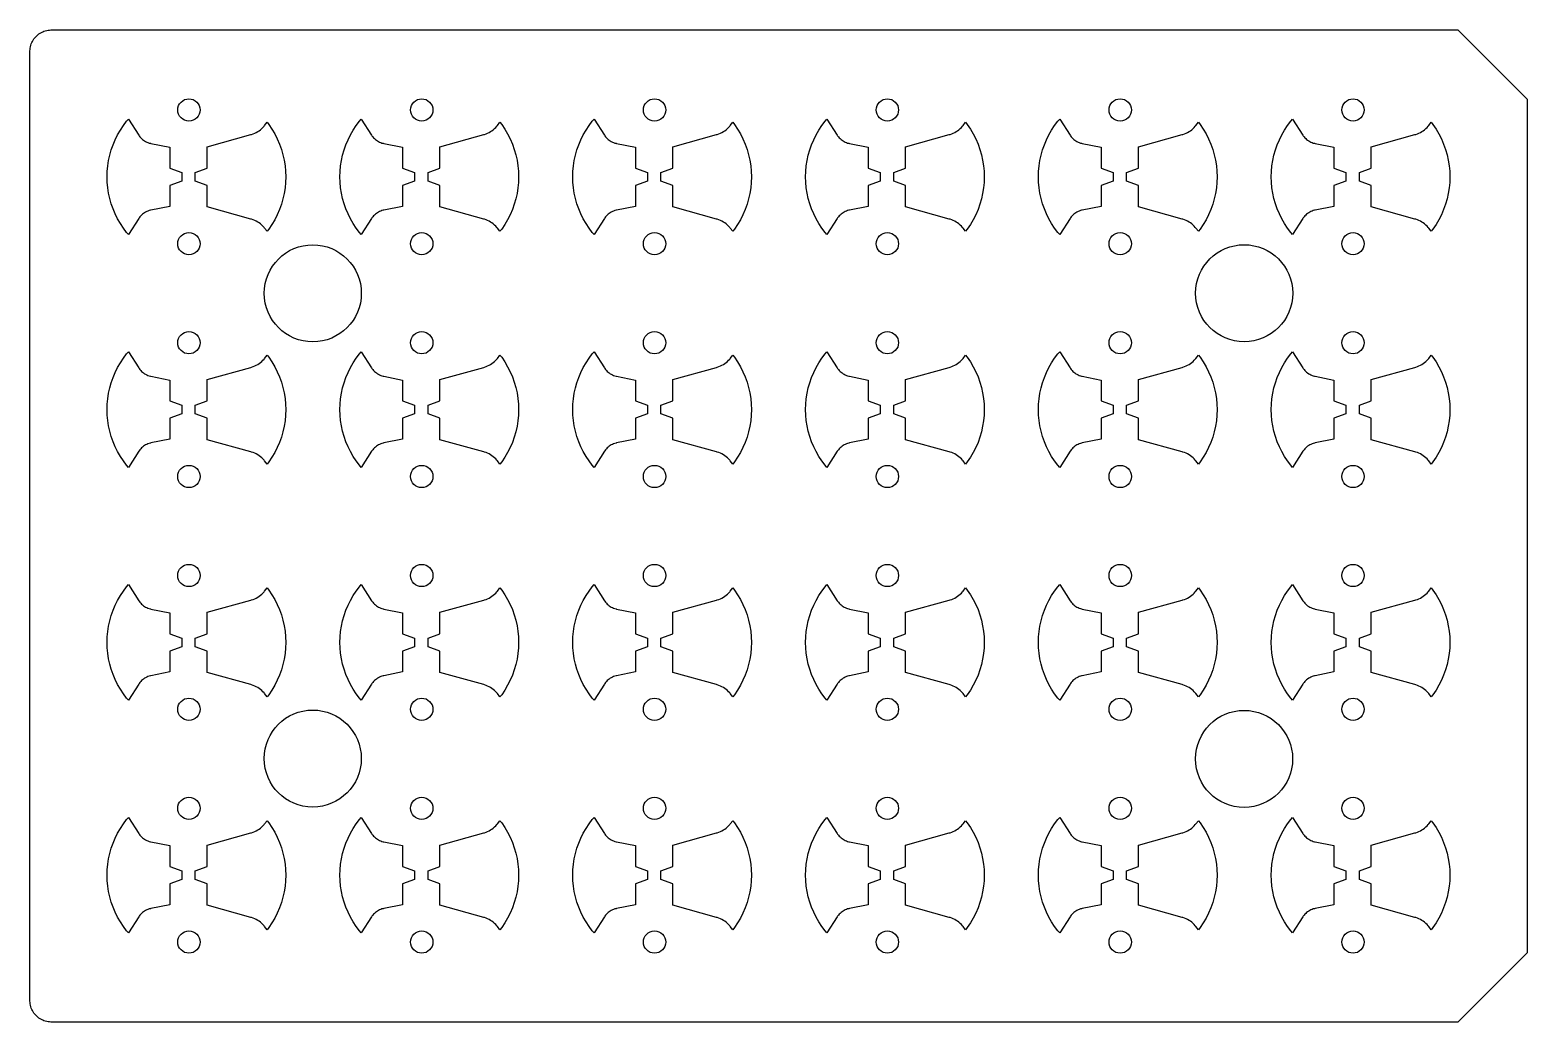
# Model space of a CAD drawing. Extents: x -63 to 63, y -42 to 42.
import ezdxf

# ---------------------------------------------------------------- set-up
doc = ezdxf.new("R2010")
doc.units = 0
doc.layers.add('L0D0_0', color=1, linetype='CONTINUOUS')

msp = doc.modelspace()

# ---------------------------------------------------------------- linework, layer by layer
at = {"layer": 'L0D0_0'}
for points in [[(-60.939, -41.555), (-61.058, -41.547), (-61.176, -41.531), (-61.292, -41.508), (-61.407, -41.477), (-61.52, -41.439), (-61.629, -41.394), (-61.736, -41.341), (-61.839, -41.282), (-61.938, -41.216), (-62.032, -41.143), (-62.121, -41.065), (-62.205, -40.981), (-62.283, -40.892), (-62.356, -40.798), (-62.422, -40.699), (-62.481, -40.596), (-62.534, -40.489), (-62.579, -40.38), (-62.617, -40.267), (-62.648, -40.152), (-62.671, -40.036), (-62.687, -39.918), (-62.695, -39.799), (-62.695, 39.799), (-62.687, 39.918), (-62.671, 40.036), (-62.648, 40.152), (-62.617, 40.267), (-62.579, 40.38), (-62.534, 40.489), (-62.481, 40.596), (-62.422, 40.699), (-62.356, 40.798), (-62.283, 40.892), (-62.205, 40.981), (-62.121, 41.065), (-62.032, 41.143), (-61.938, 41.216), (-61.839, 41.282), (-61.736, 41.341), (-61.629, 41.394), (-61.52, 41.439), (-61.407, 41.477), (-61.292, 41.508), (-61.176, 41.531), (-61.058, 41.547), (-60.939, 41.555), (56.889, 41.555), (62.695, 35.749), (62.695, -35.749), (56.889, -41.555)], [(-54.447, 24.408), (-54.595, 24.583), (-54.87, 24.949), (-55.122, 25.332), (-55.35, 25.729), (-55.553, 26.14), (-55.731, 26.562), (-55.882, 26.995), (-56.007, 27.436), (-56.104, 27.883), (-56.174, 28.336), (-56.216, 28.792), (-56.23, 29.25), (-56.216, 29.708), (-56.174, 30.164), (-56.104, 30.617), (-56.007, 31.064), (-55.882, 31.505), (-55.731, 31.938), (-55.553, 32.36), (-55.35, 32.771), (-55.122, 33.168), (-54.87, 33.551), (-54.595, 33.917), (-54.447, 34.092), (-53.576, 32.74), (-53.548, 32.695), (-53.485, 32.61), (-53.416, 32.53), (-53.343, 32.455), (-53.264, 32.384), (-53.181, 32.319), (-53.094, 32.259), (-53.003, 32.206), (-52.909, 32.159), (-52.811, 32.118), (-52.711, 32.083), (-52.61, 32.056), (-52.558, 32.045), (-50.981, 31.73), (-50.981, 29.976), (-49.981, 29.612), (-49.981, 28.888), (-50.981, 28.524), (-50.981, 26.77), (-52.558, 26.455), (-52.61, 26.444), (-52.711, 26.417), (-52.811, 26.382), (-52.909, 26.341), (-53.003, 26.294), (-53.094, 26.241), (-53.181, 26.181), (-53.264, 26.116), (-53.343, 26.045), (-53.416, 25.97), (-53.485, 25.89), (-53.548, 25.805), (-53.576, 25.76)], [(-34.947, 24.408), (-35.095, 24.583), (-35.37, 24.949), (-35.622, 25.332), (-35.85, 25.729), (-36.053, 26.14), (-36.231, 26.562), (-36.382, 26.995), (-36.507, 27.436), (-36.604, 27.883), (-36.674, 28.336), (-36.716, 28.792), (-36.73, 29.25), (-36.716, 29.708), (-36.674, 30.164), (-36.604, 30.617), (-36.507, 31.064), (-36.382, 31.505), (-36.231, 31.938), (-36.053, 32.36), (-35.85, 32.771), (-35.622, 33.168), (-35.37, 33.551), (-35.095, 33.917), (-34.947, 34.092), (-34.076, 32.74), (-34.048, 32.695), (-33.985, 32.61), (-33.916, 32.53), (-33.843, 32.455), (-33.764, 32.384), (-33.681, 32.319), (-33.594, 32.259), (-33.503, 32.206), (-33.409, 32.159), (-33.311, 32.118), (-33.211, 32.083), (-33.11, 32.056), (-33.058, 32.045), (-31.481, 31.73), (-31.481, 29.976), (-30.481, 29.612), (-30.481, 28.888), (-31.481, 28.524), (-31.481, 26.77), (-33.058, 26.455), (-33.11, 26.444), (-33.211, 26.417), (-33.311, 26.382), (-33.409, 26.341), (-33.503, 26.294), (-33.594, 26.241), (-33.681, 26.181), (-33.764, 26.116), (-33.843, 26.045), (-33.916, 25.97), (-33.985, 25.89), (-34.048, 25.805), (-34.076, 25.76)], [(-15.447, 24.408), (-15.595, 24.583), (-15.87, 24.949), (-16.122, 25.332), (-16.35, 25.729), (-16.553, 26.14), (-16.731, 26.562), (-16.882, 26.995), (-17.007, 27.436), (-17.104, 27.883), (-17.174, 28.336), (-17.216, 28.792), (-17.23, 29.25), (-17.216, 29.708), (-17.174, 30.164), (-17.104, 30.617), (-17.007, 31.064), (-16.882, 31.505), (-16.731, 31.938), (-16.553, 32.36), (-16.35, 32.771), (-16.122, 33.168), (-15.87, 33.551), (-15.595, 33.917), (-15.447, 34.092), (-14.576, 32.74), (-14.548, 32.695), (-14.485, 32.61), (-14.416, 32.53), (-14.343, 32.455), (-14.264, 32.384), (-14.181, 32.319), (-14.094, 32.259), (-14.003, 32.206), (-13.909, 32.159), (-13.811, 32.118), (-13.711, 32.083), (-13.61, 32.056), (-13.558, 32.045), (-11.981, 31.73), (-11.981, 29.976), (-10.981, 29.612), (-10.981, 28.888), (-11.981, 28.524), (-11.981, 26.77), (-13.558, 26.455), (-13.61, 26.444), (-13.711, 26.417), (-13.811, 26.382), (-13.909, 26.341), (-14.003, 26.294), (-14.094, 26.241), (-14.181, 26.181), (-14.264, 26.116), (-14.343, 26.045), (-14.416, 25.97), (-14.485, 25.89), (-14.548, 25.805), (-14.576, 25.76)], [(4.053, 24.408), (3.905, 24.583), (3.63, 24.949), (3.378, 25.332), (3.15, 25.729), (2.947, 26.14), (2.769, 26.562), (2.618, 26.995), (2.493, 27.436), (2.396, 27.883), (2.326, 28.336), (2.284, 28.792), (2.27, 29.25), (2.284, 29.708), (2.326, 30.164), (2.396, 30.617), (2.493, 31.064), (2.618, 31.505), (2.769, 31.938), (2.947, 32.36), (3.15, 32.771), (3.378, 33.168), (3.63, 33.551), (3.905, 33.917), (4.053, 34.092), (4.924, 32.74), (4.952, 32.695), (5.015, 32.61), (5.084, 32.53), (5.157, 32.455), (5.236, 32.384), (5.319, 32.319), (5.406, 32.259), (5.497, 32.206), (5.591, 32.159), (5.689, 32.118), (5.789, 32.083), (5.89, 32.056), (5.942, 32.045), (7.519, 31.73), (7.519, 29.976), (8.519, 29.612), (8.519, 28.888), (7.519, 28.524), (7.519, 26.77), (5.942, 26.455), (5.89, 26.444), (5.789, 26.417), (5.689, 26.382), (5.591, 26.341), (5.497, 26.294), (5.406, 26.241), (5.319, 26.181), (5.236, 26.116), (5.157, 26.045), (5.084, 25.97), (5.015, 25.89), (4.952, 25.805), (4.924, 25.76)], [(23.553, 24.408), (23.405, 24.583), (23.13, 24.949), (22.878, 25.332), (22.65, 25.729), (22.447, 26.14), (22.269, 26.562), (22.118, 26.995), (21.993, 27.436), (21.896, 27.883), (21.826, 28.336), (21.784, 28.792), (21.77, 29.25), (21.784, 29.708), (21.826, 30.164), (21.896, 30.617), (21.993, 31.064), (22.118, 31.505), (22.269, 31.938), (22.447, 32.36), (22.65, 32.771), (22.878, 33.168), (23.13, 33.551), (23.405, 33.917), (23.553, 34.092), (24.424, 32.74), (24.452, 32.695), (24.515, 32.61), (24.584, 32.53), (24.657, 32.455), (24.736, 32.384), (24.819, 32.319), (24.906, 32.259), (24.997, 32.206), (25.091, 32.159), (25.189, 32.118), (25.289, 32.083), (25.39, 32.056), (25.442, 32.045), (27.019, 31.73), (27.019, 29.976), (28.019, 29.612), (28.019, 28.888), (27.019, 28.524), (27.019, 26.77), (25.442, 26.455), (25.39, 26.444), (25.289, 26.417), (25.189, 26.382), (25.091, 26.341), (24.997, 26.294), (24.906, 26.241), (24.819, 26.181), (24.736, 26.116), (24.657, 26.045), (24.584, 25.97), (24.515, 25.89), (24.452, 25.805), (24.424, 25.76)], [(43.053, 24.408), (42.905, 24.583), (42.63, 24.949), (42.378, 25.332), (42.15, 25.729), (41.947, 26.14), (41.769, 26.562), (41.618, 26.995), (41.493, 27.436), (41.396, 27.883), (41.326, 28.336), (41.284, 28.792), (41.27, 29.25), (41.284, 29.708), (41.326, 30.164), (41.396, 30.617), (41.493, 31.064), (41.618, 31.505), (41.769, 31.938), (41.947, 32.36), (42.15, 32.771), (42.378, 33.168), (42.63, 33.551), (42.905, 33.917), (43.053, 34.092), (43.924, 32.74), (43.952, 32.695), (44.015, 32.61), (44.084, 32.53), (44.157, 32.455), (44.236, 32.384), (44.319, 32.319), (44.406, 32.259), (44.497, 32.206), (44.591, 32.159), (44.689, 32.118), (44.789, 32.083), (44.89, 32.056), (44.942, 32.045), (46.519, 31.73), (46.519, 29.976), (47.519, 29.612), (47.519, 28.888), (46.519, 28.524), (46.519, 26.77), (44.942, 26.455), (44.89, 26.444), (44.789, 26.417), (44.689, 26.382), (44.591, 26.341), (44.497, 26.294), (44.406, 26.241), (44.319, 26.181), (44.236, 26.116), (44.157, 26.045), (44.084, 25.97), (44.015, 25.89), (43.952, 25.805), (43.924, 25.76)], [(-42.829, 24.685), (-43.045, 24.956), (-43.089, 25.011), (-43.183, 25.115), (-43.283, 25.212), (-43.389, 25.303), (-43.501, 25.388), (-43.617, 25.465), (-43.738, 25.534), (-43.864, 25.596), (-43.993, 25.65), (-44.125, 25.696), (-44.193, 25.714), (-47.852, 26.727), (-47.852, 28.524), (-48.852, 28.888), (-48.852, 29.612), (-47.852, 29.976), (-47.852, 31.773), (-44.193, 32.786), (-44.125, 32.804), (-43.993, 32.85), (-43.864, 32.904), (-43.738, 32.966), (-43.617, 33.035), (-43.501, 33.112), (-43.389, 33.197), (-43.283, 33.288), (-43.183, 33.385), (-43.089, 33.489), (-43.045, 33.544), (-42.829, 33.815), (-42.686, 33.63), (-42.424, 33.242), (-42.187, 32.839), (-41.975, 32.422), (-41.79, 31.992), (-41.633, 31.552), (-41.503, 31.102), (-41.401, 30.646), (-41.328, 30.183), (-41.284, 29.718), (-41.27, 29.25), (-41.284, 28.782), (-41.328, 28.317), (-41.401, 27.854), (-41.503, 27.398), (-41.633, 26.948), (-41.79, 26.508), (-41.975, 26.078), (-42.187, 25.661), (-42.424, 25.258), (-42.686, 24.87)], [(-23.329, 24.685), (-23.545, 24.956), (-23.589, 25.011), (-23.683, 25.115), (-23.783, 25.212), (-23.889, 25.303), (-24.001, 25.388), (-24.117, 25.465), (-24.238, 25.534), (-24.364, 25.596), (-24.493, 25.65), (-24.625, 25.696), (-24.693, 25.714), (-28.352, 26.727), (-28.352, 28.524), (-29.352, 28.888), (-29.352, 29.612), (-28.352, 29.976), (-28.352, 31.773), (-24.693, 32.786), (-24.625, 32.804), (-24.493, 32.85), (-24.364, 32.904), (-24.238, 32.966), (-24.117, 33.035), (-24.001, 33.112), (-23.889, 33.197), (-23.783, 33.288), (-23.683, 33.385), (-23.589, 33.489), (-23.545, 33.544), (-23.329, 33.815), (-23.186, 33.63), (-22.924, 33.242), (-22.687, 32.839), (-22.475, 32.422), (-22.29, 31.992), (-22.133, 31.552), (-22.003, 31.102), (-21.901, 30.646), (-21.828, 30.183), (-21.784, 29.718), (-21.77, 29.25), (-21.784, 28.782), (-21.828, 28.317), (-21.901, 27.854), (-22.003, 27.398), (-22.133, 26.948), (-22.29, 26.508), (-22.475, 26.078), (-22.687, 25.661), (-22.924, 25.258), (-23.186, 24.87)], [(-3.829, 24.685), (-4.045, 24.956), (-4.089, 25.011), (-4.183, 25.115), (-4.283, 25.212), (-4.389, 25.303), (-4.501, 25.388), (-4.617, 25.465), (-4.738, 25.534), (-4.864, 25.596), (-4.993, 25.65), (-5.125, 25.696), (-5.193, 25.714), (-8.852, 26.727), (-8.852, 28.524), (-9.852, 28.888), (-9.852, 29.612), (-8.852, 29.976), (-8.852, 31.773), (-5.193, 32.786), (-5.125, 32.804), (-4.993, 32.85), (-4.864, 32.904), (-4.738, 32.966), (-4.617, 33.035), (-4.501, 33.112), (-4.389, 33.197), (-4.283, 33.288), (-4.183, 33.385), (-4.089, 33.489), (-4.045, 33.544), (-3.829, 33.815), (-3.686, 33.63), (-3.424, 33.242), (-3.187, 32.839), (-2.975, 32.422), (-2.79, 31.992), (-2.633, 31.552), (-2.503, 31.102), (-2.401, 30.646), (-2.328, 30.183), (-2.284, 29.718), (-2.27, 29.25), (-2.284, 28.782), (-2.328, 28.317), (-2.401, 27.854), (-2.503, 27.398), (-2.633, 26.948), (-2.79, 26.508), (-2.975, 26.078), (-3.187, 25.661), (-3.424, 25.258), (-3.686, 24.87)], [(15.671, 24.685), (15.455, 24.956), (15.411, 25.011), (15.317, 25.115), (15.217, 25.212), (15.111, 25.303), (14.999, 25.388), (14.883, 25.465), (14.762, 25.534), (14.636, 25.596), (14.507, 25.65), (14.375, 25.696), (14.307, 25.714), (10.648, 26.727), (10.648, 28.524), (9.648, 28.888), (9.648, 29.612), (10.648, 29.976), (10.648, 31.773), (14.307, 32.786), (14.375, 32.804), (14.507, 32.85), (14.636, 32.904), (14.762, 32.966), (14.883, 33.035), (14.999, 33.112), (15.111, 33.197), (15.217, 33.288), (15.317, 33.385), (15.411, 33.489), (15.455, 33.544), (15.671, 33.815), (15.814, 33.63), (16.076, 33.242), (16.313, 32.839), (16.525, 32.422), (16.71, 31.992), (16.867, 31.552), (16.997, 31.102), (17.099, 30.646), (17.172, 30.183), (17.216, 29.718), (17.23, 29.25), (17.216, 28.782), (17.172, 28.317), (17.099, 27.854), (16.997, 27.398), (16.867, 26.948), (16.71, 26.508), (16.525, 26.078), (16.313, 25.661), (16.076, 25.258), (15.814, 24.87)], [(35.171, 24.685), (34.955, 24.956), (34.911, 25.011), (34.817, 25.115), (34.717, 25.212), (34.611, 25.303), (34.499, 25.388), (34.383, 25.465), (34.262, 25.534), (34.136, 25.596), (34.007, 25.65), (33.875, 25.696), (33.807, 25.714), (30.148, 26.727), (30.148, 28.524), (29.148, 28.888), (29.148, 29.612), (30.148, 29.976), (30.148, 31.773), (33.807, 32.786), (33.875, 32.804), (34.007, 32.85), (34.136, 32.904), (34.262, 32.966), (34.383, 33.035), (34.499, 33.112), (34.611, 33.197), (34.717, 33.288), (34.817, 33.385), (34.911, 33.489), (34.955, 33.544), (35.171, 33.815), (35.314, 33.63), (35.576, 33.242), (35.813, 32.839), (36.025, 32.422), (36.21, 31.992), (36.367, 31.552), (36.497, 31.102), (36.599, 30.646), (36.672, 30.183), (36.716, 29.718), (36.73, 29.25), (36.716, 28.782), (36.672, 28.317), (36.599, 27.854), (36.497, 27.398), (36.367, 26.948), (36.21, 26.508), (36.025, 26.078), (35.813, 25.661), (35.576, 25.258), (35.314, 24.87)], [(54.671, 24.685), (54.455, 24.956), (54.411, 25.011), (54.317, 25.115), (54.217, 25.212), (54.111, 25.303), (53.999, 25.388), (53.883, 25.465), (53.762, 25.534), (53.636, 25.596), (53.507, 25.65), (53.375, 25.696), (53.307, 25.714), (49.648, 26.727), (49.648, 28.524), (48.648, 28.888), (48.648, 29.612), (49.648, 29.976), (49.648, 31.773), (53.307, 32.786), (53.375, 32.804), (53.507, 32.85), (53.636, 32.904), (53.762, 32.966), (53.883, 33.035), (53.999, 33.112), (54.111, 33.197), (54.217, 33.288), (54.317, 33.385), (54.411, 33.489), (54.455, 33.544), (54.671, 33.815), (54.814, 33.63), (55.076, 33.242), (55.313, 32.839), (55.525, 32.422), (55.71, 31.992), (55.867, 31.552), (55.997, 31.102), (56.099, 30.646), (56.172, 30.183), (56.216, 29.718), (56.23, 29.25), (56.216, 28.782), (56.172, 28.317), (56.099, 27.854), (55.997, 27.398), (55.867, 26.948), (55.71, 26.508), (55.525, 26.078), (55.313, 25.661), (55.076, 25.258), (54.814, 24.87)], [(-54.447, 4.908), (-54.595, 5.083), (-54.87, 5.449), (-55.122, 5.832), (-55.35, 6.229), (-55.553, 6.64), (-55.731, 7.062), (-55.882, 7.495), (-56.007, 7.936), (-56.104, 8.383), (-56.174, 8.836), (-56.216, 9.292), (-56.23, 9.75), (-56.216, 10.208), (-56.174, 10.664), (-56.104, 11.117), (-56.007, 11.564), (-55.882, 12.005), (-55.731, 12.438), (-55.553, 12.86), (-55.35, 13.271), (-55.122, 13.668), (-54.87, 14.051), (-54.595, 14.417), (-54.447, 14.592), (-53.576, 13.24), (-53.548, 13.195), (-53.485, 13.11), (-53.416, 13.03), (-53.343, 12.955), (-53.264, 12.884), (-53.181, 12.819), (-53.094, 12.759), (-53.003, 12.706), (-52.909, 12.659), (-52.811, 12.618), (-52.711, 12.583), (-52.61, 12.556), (-52.558, 12.545), (-50.981, 12.23), (-50.981, 10.476), (-49.981, 10.112), (-49.981, 9.388), (-50.981, 9.024), (-50.981, 7.27), (-52.558, 6.955), (-52.61, 6.944), (-52.711, 6.917), (-52.811, 6.882), (-52.909, 6.841), (-53.003, 6.794), (-53.094, 6.741), (-53.181, 6.681), (-53.264, 6.616), (-53.343, 6.545), (-53.416, 6.47), (-53.485, 6.39), (-53.548, 6.305), (-53.576, 6.26)], [(-42.829, 5.185), (-43.045, 5.456), (-43.089, 5.511), (-43.183, 5.615), (-43.283, 5.712), (-43.389, 5.803), (-43.501, 5.888), (-43.617, 5.965), (-43.738, 6.034), (-43.864, 6.096), (-43.993, 6.15), (-44.125, 6.196), (-44.193, 6.214), (-47.852, 7.227), (-47.852, 9.024), (-48.852, 9.388), (-48.852, 10.112), (-47.852, 10.476), (-47.852, 12.273), (-44.193, 13.286), (-44.125, 13.304), (-43.993, 13.35), (-43.864, 13.404), (-43.738, 13.466), (-43.617, 13.535), (-43.501, 13.612), (-43.389, 13.697), (-43.283, 13.788), (-43.183, 13.885), (-43.089, 13.989), (-43.045, 14.044), (-42.829, 14.315), (-42.686, 14.13), (-42.424, 13.742), (-42.187, 13.339), (-41.975, 12.922), (-41.79, 12.492), (-41.633, 12.052), (-41.503, 11.602), (-41.401, 11.146), (-41.328, 10.683), (-41.284, 10.218), (-41.27, 9.75), (-41.284, 9.282), (-41.328, 8.817), (-41.401, 8.354), (-41.503, 7.898), (-41.633, 7.448), (-41.79, 7.008), (-41.975, 6.578), (-42.187, 6.161), (-42.424, 5.758), (-42.686, 5.37)], [(-34.947, 4.908), (-35.095, 5.083), (-35.37, 5.449), (-35.622, 5.832), (-35.85, 6.229), (-36.053, 6.64), (-36.231, 7.062), (-36.382, 7.495), (-36.507, 7.936), (-36.604, 8.383), (-36.674, 8.836), (-36.716, 9.292), (-36.73, 9.75), (-36.716, 10.208), (-36.674, 10.664), (-36.604, 11.117), (-36.507, 11.564), (-36.382, 12.005), (-36.231, 12.438), (-36.053, 12.86), (-35.85, 13.271), (-35.622, 13.668), (-35.37, 14.051), (-35.095, 14.417), (-34.947, 14.592), (-34.076, 13.24), (-34.048, 13.195), (-33.985, 13.11), (-33.916, 13.03), (-33.843, 12.955), (-33.764, 12.884), (-33.681, 12.819), (-33.594, 12.759), (-33.503, 12.706), (-33.409, 12.659), (-33.311, 12.618), (-33.211, 12.583), (-33.11, 12.556), (-33.058, 12.545), (-31.481, 12.23), (-31.481, 10.476), (-30.481, 10.112), (-30.481, 9.388), (-31.481, 9.024), (-31.481, 7.27), (-33.058, 6.955), (-33.11, 6.944), (-33.211, 6.917), (-33.311, 6.882), (-33.409, 6.841), (-33.503, 6.794), (-33.594, 6.741), (-33.681, 6.681), (-33.764, 6.616), (-33.843, 6.545), (-33.916, 6.47), (-33.985, 6.39), (-34.048, 6.305), (-34.076, 6.26)], [(-23.329, 5.185), (-23.545, 5.456), (-23.589, 5.511), (-23.683, 5.615), (-23.783, 5.712), (-23.889, 5.803), (-24.001, 5.888), (-24.117, 5.965), (-24.238, 6.034), (-24.364, 6.096), (-24.493, 6.15), (-24.625, 6.196), (-24.693, 6.214), (-28.352, 7.227), (-28.352, 9.024), (-29.352, 9.388), (-29.352, 10.112), (-28.352, 10.476), (-28.352, 12.273), (-24.693, 13.286), (-24.625, 13.304), (-24.493, 13.35), (-24.364, 13.404), (-24.238, 13.466), (-24.117, 13.535), (-24.001, 13.612), (-23.889, 13.697), (-23.783, 13.788), (-23.683, 13.885), (-23.589, 13.989), (-23.545, 14.044), (-23.329, 14.315), (-23.186, 14.13), (-22.924, 13.742), (-22.687, 13.339), (-22.475, 12.922), (-22.29, 12.492), (-22.133, 12.052), (-22.003, 11.602), (-21.901, 11.146), (-21.828, 10.683), (-21.784, 10.218), (-21.77, 9.75), (-21.784, 9.282), (-21.828, 8.817), (-21.901, 8.354), (-22.003, 7.898), (-22.133, 7.448), (-22.29, 7.008), (-22.475, 6.578), (-22.687, 6.161), (-22.924, 5.758), (-23.186, 5.37)], [(-15.447, 4.908), (-15.595, 5.083), (-15.87, 5.449), (-16.122, 5.832), (-16.35, 6.229), (-16.553, 6.64), (-16.731, 7.062), (-16.882, 7.495), (-17.007, 7.936), (-17.104, 8.383), (-17.174, 8.836), (-17.216, 9.292), (-17.23, 9.75), (-17.216, 10.208), (-17.174, 10.664), (-17.104, 11.117), (-17.007, 11.564), (-16.882, 12.005), (-16.731, 12.438), (-16.553, 12.86), (-16.35, 13.271), (-16.122, 13.668), (-15.87, 14.051), (-15.595, 14.417), (-15.447, 14.592), (-14.576, 13.24), (-14.548, 13.195), (-14.485, 13.11), (-14.416, 13.03), (-14.343, 12.955), (-14.264, 12.884), (-14.181, 12.819), (-14.094, 12.759), (-14.003, 12.706), (-13.909, 12.659), (-13.811, 12.618), (-13.711, 12.583), (-13.61, 12.556), (-13.558, 12.545), (-11.981, 12.23), (-11.981, 10.476), (-10.981, 10.112), (-10.981, 9.388), (-11.981, 9.024), (-11.981, 7.27), (-13.558, 6.955), (-13.61, 6.944), (-13.711, 6.917), (-13.811, 6.882), (-13.909, 6.841), (-14.003, 6.794), (-14.094, 6.741), (-14.181, 6.681), (-14.264, 6.616), (-14.343, 6.545), (-14.416, 6.47), (-14.485, 6.39), (-14.548, 6.305), (-14.576, 6.26)], [(-3.829, 5.185), (-4.045, 5.456), (-4.089, 5.511), (-4.183, 5.615), (-4.283, 5.712), (-4.389, 5.803), (-4.501, 5.888), (-4.617, 5.965), (-4.738, 6.034), (-4.864, 6.096), (-4.993, 6.15), (-5.125, 6.196), (-5.193, 6.214), (-8.852, 7.227), (-8.852, 9.024), (-9.852, 9.388), (-9.852, 10.112), (-8.852, 10.476), (-8.852, 12.273), (-5.193, 13.286), (-5.125, 13.304), (-4.993, 13.35), (-4.864, 13.404), (-4.738, 13.466), (-4.617, 13.535), (-4.501, 13.612), (-4.389, 13.697), (-4.283, 13.788), (-4.183, 13.885), (-4.089, 13.989), (-4.045, 14.044), (-3.829, 14.315), (-3.686, 14.13), (-3.424, 13.742), (-3.187, 13.339), (-2.975, 12.922), (-2.79, 12.492), (-2.633, 12.052), (-2.503, 11.602), (-2.401, 11.146), (-2.328, 10.683), (-2.284, 10.218), (-2.27, 9.75), (-2.284, 9.282), (-2.328, 8.817), (-2.401, 8.354), (-2.503, 7.898), (-2.633, 7.448), (-2.79, 7.008), (-2.975, 6.578), (-3.187, 6.161), (-3.424, 5.758), (-3.686, 5.37)], [(4.053, 4.908), (3.905, 5.083), (3.63, 5.449), (3.378, 5.832), (3.15, 6.229), (2.947, 6.64), (2.769, 7.062), (2.618, 7.495), (2.493, 7.936), (2.396, 8.383), (2.326, 8.836), (2.284, 9.292), (2.27, 9.75), (2.284, 10.208), (2.326, 10.664), (2.396, 11.117), (2.493, 11.564), (2.618, 12.005), (2.769, 12.438), (2.947, 12.86), (3.15, 13.271), (3.378, 13.668), (3.63, 14.051), (3.905, 14.417), (4.053, 14.592), (4.924, 13.24), (4.952, 13.195), (5.015, 13.11), (5.084, 13.03), (5.157, 12.955), (5.236, 12.884), (5.319, 12.819), (5.406, 12.759), (5.497, 12.706), (5.591, 12.659), (5.689, 12.618), (5.789, 12.583), (5.89, 12.556), (5.942, 12.545), (7.519, 12.23), (7.519, 10.476), (8.519, 10.112), (8.519, 9.388), (7.519, 9.024), (7.519, 7.27), (5.942, 6.955), (5.89, 6.944), (5.789, 6.917), (5.689, 6.882), (5.591, 6.841), (5.497, 6.794), (5.406, 6.741), (5.319, 6.681), (5.236, 6.616), (5.157, 6.545), (5.084, 6.47), (5.015, 6.39), (4.952, 6.305), (4.924, 6.26)], [(15.671, 5.185), (15.455, 5.456), (15.411, 5.511), (15.317, 5.615), (15.217, 5.712), (15.111, 5.803), (14.999, 5.888), (14.883, 5.965), (14.762, 6.034), (14.636, 6.096), (14.507, 6.15), (14.375, 6.196), (14.307, 6.214), (10.648, 7.227), (10.648, 9.024), (9.648, 9.388), (9.648, 10.112), (10.648, 10.476), (10.648, 12.273), (14.307, 13.286), (14.375, 13.304), (14.507, 13.35), (14.636, 13.404), (14.762, 13.466), (14.883, 13.535), (14.999, 13.612), (15.111, 13.697), (15.217, 13.788), (15.317, 13.885), (15.411, 13.989), (15.455, 14.044), (15.671, 14.315), (15.814, 14.13), (16.076, 13.742), (16.313, 13.339), (16.525, 12.922), (16.71, 12.492), (16.867, 12.052), (16.997, 11.602), (17.099, 11.146), (17.172, 10.683), (17.216, 10.218), (17.23, 9.75), (17.216, 9.282), (17.172, 8.817), (17.099, 8.354), (16.997, 7.898), (16.867, 7.448), (16.71, 7.008), (16.525, 6.578), (16.313, 6.161), (16.076, 5.758), (15.814, 5.37)], [(23.553, 4.908), (23.405, 5.083), (23.13, 5.449), (22.878, 5.832), (22.65, 6.229), (22.447, 6.64), (22.269, 7.062), (22.118, 7.495), (21.993, 7.936), (21.896, 8.383), (21.826, 8.836), (21.784, 9.292), (21.77, 9.75), (21.784, 10.208), (21.826, 10.664), (21.896, 11.117), (21.993, 11.564), (22.118, 12.005), (22.269, 12.438), (22.447, 12.86), (22.65, 13.271), (22.878, 13.668), (23.13, 14.051), (23.405, 14.417), (23.553, 14.592), (24.424, 13.24), (24.452, 13.195), (24.515, 13.11), (24.584, 13.03), (24.657, 12.955), (24.736, 12.884), (24.819, 12.819), (24.906, 12.759), (24.997, 12.706), (25.091, 12.659), (25.189, 12.618), (25.289, 12.583), (25.39, 12.556), (25.442, 12.545), (27.019, 12.23), (27.019, 10.476), (28.019, 10.112), (28.019, 9.388), (27.019, 9.024), (27.019, 7.27), (25.442, 6.955), (25.39, 6.944), (25.289, 6.917), (25.189, 6.882), (25.091, 6.841), (24.997, 6.794), (24.906, 6.741), (24.819, 6.681), (24.736, 6.616), (24.657, 6.545), (24.584, 6.47), (24.515, 6.39), (24.452, 6.305), (24.424, 6.26)], [(35.171, 5.185), (34.955, 5.456), (34.911, 5.511), (34.817, 5.615), (34.717, 5.712), (34.611, 5.803), (34.499, 5.888), (34.383, 5.965), (34.262, 6.034), (34.136, 6.096), (34.007, 6.15), (33.875, 6.196), (33.807, 6.214), (30.148, 7.227), (30.148, 9.024), (29.148, 9.388), (29.148, 10.112), (30.148, 10.476), (30.148, 12.273), (33.807, 13.286), (33.875, 13.304), (34.007, 13.35), (34.136, 13.404), (34.262, 13.466), (34.383, 13.535), (34.499, 13.612), (34.611, 13.697), (34.717, 13.788), (34.817, 13.885), (34.911, 13.989), (34.955, 14.044), (35.171, 14.315), (35.314, 14.13), (35.576, 13.742), (35.813, 13.339), (36.025, 12.922), (36.21, 12.492), (36.367, 12.052), (36.497, 11.602), (36.599, 11.146), (36.672, 10.683), (36.716, 10.218), (36.73, 9.75), (36.716, 9.282), (36.672, 8.817), (36.599, 8.354), (36.497, 7.898), (36.367, 7.448), (36.21, 7.008), (36.025, 6.578), (35.813, 6.161), (35.576, 5.758), (35.314, 5.37)], [(43.053, 4.908), (42.905, 5.083), (42.63, 5.449), (42.378, 5.832), (42.15, 6.229), (41.947, 6.64), (41.769, 7.062), (41.618, 7.495), (41.493, 7.936), (41.396, 8.383), (41.326, 8.836), (41.284, 9.292), (41.27, 9.75), (41.284, 10.208), (41.326, 10.664), (41.396, 11.117), (41.493, 11.564), (41.618, 12.005), (41.769, 12.438), (41.947, 12.86), (42.15, 13.271), (42.378, 13.668), (42.63, 14.051), (42.905, 14.417), (43.053, 14.592), (43.924, 13.24), (43.952, 13.195), (44.015, 13.11), (44.084, 13.03), (44.157, 12.955), (44.236, 12.884), (44.319, 12.819), (44.406, 12.759), (44.497, 12.706), (44.591, 12.659), (44.689, 12.618), (44.789, 12.583), (44.89, 12.556), (44.942, 12.545), (46.519, 12.23), (46.519, 10.476), (47.519, 10.112), (47.519, 9.388), (46.519, 9.024), (46.519, 7.27), (44.942, 6.955), (44.89, 6.944), (44.789, 6.917), (44.689, 6.882), (44.591, 6.841), (44.497, 6.794), (44.406, 6.741), (44.319, 6.681), (44.236, 6.616), (44.157, 6.545), (44.084, 6.47), (44.015, 6.39), (43.952, 6.305), (43.924, 6.26)], [(54.671, 5.185), (54.455, 5.456), (54.411, 5.511), (54.317, 5.615), (54.217, 5.712), (54.111, 5.803), (53.999, 5.888), (53.883, 5.965), (53.762, 6.034), (53.636, 6.096), (53.507, 6.15), (53.375, 6.196), (53.307, 6.214), (49.648, 7.227), (49.648, 9.024), (48.648, 9.388), (48.648, 10.112), (49.648, 10.476), (49.648, 12.273), (53.307, 13.286), (53.375, 13.304), (53.507, 13.35), (53.636, 13.404), (53.762, 13.466), (53.883, 13.535), (53.999, 13.612), (54.111, 13.697), (54.217, 13.788), (54.317, 13.885), (54.411, 13.989), (54.455, 14.044), (54.671, 14.315), (54.814, 14.13), (55.076, 13.742), (55.313, 13.339), (55.525, 12.922), (55.71, 12.492), (55.867, 12.052), (55.997, 11.602), (56.099, 11.146), (56.172, 10.683), (56.216, 10.218), (56.23, 9.75), (56.216, 9.282), (56.172, 8.817), (56.099, 8.354), (55.997, 7.898), (55.867, 7.448), (55.71, 7.008), (55.525, 6.578), (55.313, 6.161), (55.076, 5.758), (54.814, 5.37)], [(-54.447, -14.592), (-54.595, -14.417), (-54.87, -14.051), (-55.122, -13.668), (-55.35, -13.271), (-55.553, -12.86), (-55.731, -12.438), (-55.882, -12.005), (-56.007, -11.564), (-56.104, -11.117), (-56.174, -10.664), (-56.216, -10.208), (-56.23, -9.75), (-56.216, -9.292), (-56.174, -8.836), (-56.104, -8.383), (-56.007, -7.936), (-55.882, -7.495), (-55.731, -7.062), (-55.553, -6.64), (-55.35, -6.229), (-55.122, -5.832), (-54.87, -5.449), (-54.595, -5.083), (-54.447, -4.908), (-53.576, -6.26), (-53.548, -6.305), (-53.485, -6.39), (-53.416, -6.47), (-53.343, -6.545), (-53.264, -6.616), (-53.181, -6.681), (-53.094, -6.741), (-53.003, -6.794), (-52.909, -6.841), (-52.811, -6.882), (-52.711, -6.917), (-52.61, -6.944), (-52.558, -6.955), (-50.981, -7.27), (-50.981, -9.024), (-49.981, -9.388), (-49.981, -10.112), (-50.981, -10.476), (-50.981, -12.23), (-52.558, -12.545), (-52.61, -12.556), (-52.711, -12.583), (-52.811, -12.618), (-52.909, -12.659), (-53.003, -12.706), (-53.094, -12.759), (-53.181, -12.819), (-53.264, -12.884), (-53.343, -12.955), (-53.416, -13.03), (-53.485, -13.11), (-53.548, -13.195), (-53.576, -13.24)], [(-34.947, -14.592), (-35.095, -14.417), (-35.37, -14.051), (-35.622, -13.668), (-35.85, -13.271), (-36.053, -12.86), (-36.231, -12.438), (-36.382, -12.005), (-36.507, -11.564), (-36.604, -11.117), (-36.674, -10.664), (-36.716, -10.208), (-36.73, -9.75), (-36.716, -9.292), (-36.674, -8.836), (-36.604, -8.383), (-36.507, -7.936), (-36.382, -7.495), (-36.231, -7.062), (-36.053, -6.64), (-35.85, -6.229), (-35.622, -5.832), (-35.37, -5.449), (-35.095, -5.083), (-34.947, -4.908), (-34.076, -6.26), (-34.048, -6.305), (-33.985, -6.39), (-33.916, -6.47), (-33.843, -6.545), (-33.764, -6.616), (-33.681, -6.681), (-33.594, -6.741), (-33.503, -6.794), (-33.409, -6.841), (-33.311, -6.882), (-33.211, -6.917), (-33.11, -6.944), (-33.058, -6.955), (-31.481, -7.27), (-31.481, -9.024), (-30.481, -9.388), (-30.481, -10.112), (-31.481, -10.476), (-31.481, -12.23), (-33.058, -12.545), (-33.11, -12.556), (-33.211, -12.583), (-33.311, -12.618), (-33.409, -12.659), (-33.503, -12.706), (-33.594, -12.759), (-33.681, -12.819), (-33.764, -12.884), (-33.843, -12.955), (-33.916, -13.03), (-33.985, -13.11), (-34.048, -13.195), (-34.076, -13.24)], [(-15.447, -14.592), (-15.595, -14.417), (-15.87, -14.051), (-16.122, -13.668), (-16.35, -13.271), (-16.553, -12.86), (-16.731, -12.438), (-16.882, -12.005), (-17.007, -11.564), (-17.104, -11.117), (-17.174, -10.664), (-17.216, -10.208), (-17.23, -9.75), (-17.216, -9.292), (-17.174, -8.836), (-17.104, -8.383), (-17.007, -7.936), (-16.882, -7.495), (-16.731, -7.062), (-16.553, -6.64), (-16.35, -6.229), (-16.122, -5.832), (-15.87, -5.449), (-15.595, -5.083), (-15.447, -4.908), (-14.576, -6.26), (-14.548, -6.305), (-14.485, -6.39), (-14.416, -6.47), (-14.343, -6.545), (-14.264, -6.616), (-14.181, -6.681), (-14.094, -6.741), (-14.003, -6.794), (-13.909, -6.841), (-13.811, -6.882), (-13.711, -6.917), (-13.61, -6.944), (-13.558, -6.955), (-11.981, -7.27), (-11.981, -9.024), (-10.981, -9.388), (-10.981, -10.112), (-11.981, -10.476), (-11.981, -12.23), (-13.558, -12.545), (-13.61, -12.556), (-13.711, -12.583), (-13.811, -12.618), (-13.909, -12.659), (-14.003, -12.706), (-14.094, -12.759), (-14.181, -12.819), (-14.264, -12.884), (-14.343, -12.955), (-14.416, -13.03), (-14.485, -13.11), (-14.548, -13.195), (-14.576, -13.24)], [(4.053, -14.592), (3.905, -14.417), (3.63, -14.051), (3.378, -13.668), (3.15, -13.271), (2.947, -12.86), (2.769, -12.438), (2.618, -12.005), (2.493, -11.564), (2.396, -11.117), (2.326, -10.664), (2.284, -10.208), (2.27, -9.75), (2.284, -9.292), (2.326, -8.836), (2.396, -8.383), (2.493, -7.936), (2.618, -7.495), (2.769, -7.062), (2.947, -6.64), (3.15, -6.229), (3.378, -5.832), (3.63, -5.449), (3.905, -5.083), (4.053, -4.908), (4.924, -6.26), (4.952, -6.305), (5.015, -6.39), (5.084, -6.47), (5.157, -6.545), (5.236, -6.616), (5.319, -6.681), (5.406, -6.741), (5.497, -6.794), (5.591, -6.841), (5.689, -6.882), (5.789, -6.917), (5.89, -6.944), (5.942, -6.955), (7.519, -7.27), (7.519, -9.024), (8.519, -9.388), (8.519, -10.112), (7.519, -10.476), (7.519, -12.23), (5.942, -12.545), (5.89, -12.556), (5.789, -12.583), (5.689, -12.618), (5.591, -12.659), (5.497, -12.706), (5.406, -12.759), (5.319, -12.819), (5.236, -12.884), (5.157, -12.955), (5.084, -13.03), (5.015, -13.11), (4.952, -13.195), (4.924, -13.24)], [(23.553, -14.592), (23.405, -14.417), (23.13, -14.051), (22.878, -13.668), (22.65, -13.271), (22.447, -12.86), (22.269, -12.438), (22.118, -12.005), (21.993, -11.564), (21.896, -11.117), (21.826, -10.664), (21.784, -10.208), (21.77, -9.75), (21.784, -9.292), (21.826, -8.836), (21.896, -8.383), (21.993, -7.936), (22.118, -7.495), (22.269, -7.062), (22.447, -6.64), (22.65, -6.229), (22.878, -5.832), (23.13, -5.449), (23.405, -5.083), (23.553, -4.908), (24.424, -6.26), (24.452, -6.305), (24.515, -6.39), (24.584, -6.47), (24.657, -6.545), (24.736, -6.616), (24.819, -6.681), (24.906, -6.741), (24.997, -6.794), (25.091, -6.841), (25.189, -6.882), (25.289, -6.917), (25.39, -6.944), (25.442, -6.955), (27.019, -7.27), (27.019, -9.024), (28.019, -9.388), (28.019, -10.112), (27.019, -10.476), (27.019, -12.23), (25.442, -12.545), (25.39, -12.556), (25.289, -12.583), (25.189, -12.618), (25.091, -12.659), (24.997, -12.706), (24.906, -12.759), (24.819, -12.819), (24.736, -12.884), (24.657, -12.955), (24.584, -13.03), (24.515, -13.11), (24.452, -13.195), (24.424, -13.24)], [(43.053, -14.592), (42.905, -14.417), (42.63, -14.051), (42.378, -13.668), (42.15, -13.271), (41.947, -12.86), (41.769, -12.438), (41.618, -12.005), (41.493, -11.564), (41.396, -11.117), (41.326, -10.664), (41.284, -10.208), (41.27, -9.75), (41.284, -9.292), (41.326, -8.836), (41.396, -8.383), (41.493, -7.936), (41.618, -7.495), (41.769, -7.062), (41.947, -6.64), (42.15, -6.229), (42.378, -5.832), (42.63, -5.449), (42.905, -5.083), (43.053, -4.908), (43.924, -6.26), (43.952, -6.305), (44.015, -6.39), (44.084, -6.47), (44.157, -6.545), (44.236, -6.616), (44.319, -6.681), (44.406, -6.741), (44.497, -6.794), (44.591, -6.841), (44.689, -6.882), (44.789, -6.917), (44.89, -6.944), (44.942, -6.955), (46.519, -7.27), (46.519, -9.024), (47.519, -9.388), (47.519, -10.112), (46.519, -10.476), (46.519, -12.23), (44.942, -12.545), (44.89, -12.556), (44.789, -12.583), (44.689, -12.618), (44.591, -12.659), (44.497, -12.706), (44.406, -12.759), (44.319, -12.819), (44.236, -12.884), (44.157, -12.955), (44.084, -13.03), (44.015, -13.11), (43.952, -13.195), (43.924, -13.24)], [(-42.829, -14.315), (-43.045, -14.044), (-43.089, -13.989), (-43.183, -13.885), (-43.283, -13.788), (-43.389, -13.697), (-43.501, -13.612), (-43.617, -13.535), (-43.738, -13.466), (-43.864, -13.404), (-43.993, -13.35), (-44.125, -13.304), (-44.193, -13.286), (-47.852, -12.273), (-47.852, -10.476), (-48.852, -10.112), (-48.852, -9.388), (-47.852, -9.024), (-47.852, -7.227), (-44.193, -6.214), (-44.125, -6.196), (-43.993, -6.15), (-43.864, -6.096), (-43.738, -6.034), (-43.617, -5.965), (-43.501, -5.888), (-43.389, -5.803), (-43.283, -5.712), (-43.183, -5.615), (-43.089, -5.511), (-43.045, -5.456), (-42.829, -5.185), (-42.686, -5.37), (-42.424, -5.758), (-42.187, -6.161), (-41.975, -6.578), (-41.79, -7.008), (-41.633, -7.448), (-41.503, -7.898), (-41.401, -8.354), (-41.328, -8.817), (-41.284, -9.282), (-41.27, -9.75), (-41.284, -10.218), (-41.328, -10.683), (-41.401, -11.146), (-41.503, -11.602), (-41.633, -12.052), (-41.79, -12.492), (-41.975, -12.922), (-42.187, -13.339), (-42.424, -13.742), (-42.686, -14.13)], [(-23.329, -14.315), (-23.545, -14.044), (-23.589, -13.989), (-23.683, -13.885), (-23.783, -13.788), (-23.889, -13.697), (-24.001, -13.612), (-24.117, -13.535), (-24.238, -13.466), (-24.364, -13.404), (-24.493, -13.35), (-24.625, -13.304), (-24.693, -13.286), (-28.352, -12.273), (-28.352, -10.476), (-29.352, -10.112), (-29.352, -9.388), (-28.352, -9.024), (-28.352, -7.227), (-24.693, -6.214), (-24.625, -6.196), (-24.493, -6.15), (-24.364, -6.096), (-24.238, -6.034), (-24.117, -5.965), (-24.001, -5.888), (-23.889, -5.803), (-23.783, -5.712), (-23.683, -5.615), (-23.589, -5.511), (-23.545, -5.456), (-23.329, -5.185), (-23.186, -5.37), (-22.924, -5.758), (-22.687, -6.161), (-22.475, -6.578), (-22.29, -7.008), (-22.133, -7.448), (-22.003, -7.898), (-21.901, -8.354), (-21.828, -8.817), (-21.784, -9.282), (-21.77, -9.75), (-21.784, -10.218), (-21.828, -10.683), (-21.901, -11.146), (-22.003, -11.602), (-22.133, -12.052), (-22.29, -12.492), (-22.475, -12.922), (-22.687, -13.339), (-22.924, -13.742), (-23.186, -14.13)], [(-3.829, -14.315), (-4.045, -14.044), (-4.089, -13.989), (-4.183, -13.885), (-4.283, -13.788), (-4.389, -13.697), (-4.501, -13.612), (-4.617, -13.535), (-4.738, -13.466), (-4.864, -13.404), (-4.993, -13.35), (-5.125, -13.304), (-5.193, -13.286), (-8.852, -12.273), (-8.852, -10.476), (-9.852, -10.112), (-9.852, -9.388), (-8.852, -9.024), (-8.852, -7.227), (-5.193, -6.214), (-5.125, -6.196), (-4.993, -6.15), (-4.864, -6.096), (-4.738, -6.034), (-4.617, -5.965), (-4.501, -5.888), (-4.389, -5.803), (-4.283, -5.712), (-4.183, -5.615), (-4.089, -5.511), (-4.045, -5.456), (-3.829, -5.185), (-3.686, -5.37), (-3.424, -5.758), (-3.187, -6.161), (-2.975, -6.578), (-2.79, -7.008), (-2.633, -7.448), (-2.503, -7.898), (-2.401, -8.354), (-2.328, -8.817), (-2.284, -9.282), (-2.27, -9.75), (-2.284, -10.218), (-2.328, -10.683), (-2.401, -11.146), (-2.503, -11.602), (-2.633, -12.052), (-2.79, -12.492), (-2.975, -12.922), (-3.187, -13.339), (-3.424, -13.742), (-3.686, -14.13)], [(15.671, -14.315), (15.455, -14.044), (15.411, -13.989), (15.317, -13.885), (15.217, -13.788), (15.111, -13.697), (14.999, -13.612), (14.883, -13.535), (14.762, -13.466), (14.636, -13.404), (14.507, -13.35), (14.375, -13.304), (14.307, -13.286), (10.648, -12.273), (10.648, -10.476), (9.648, -10.112), (9.648, -9.388), (10.648, -9.024), (10.648, -7.227), (14.307, -6.214), (14.375, -6.196), (14.507, -6.15), (14.636, -6.096), (14.762, -6.034), (14.883, -5.965), (14.999, -5.888), (15.111, -5.803), (15.217, -5.712), (15.317, -5.615), (15.411, -5.511), (15.455, -5.456), (15.671, -5.185), (15.814, -5.37), (16.076, -5.758), (16.313, -6.161), (16.525, -6.578), (16.71, -7.008), (16.867, -7.448), (16.997, -7.898), (17.099, -8.354), (17.172, -8.817), (17.216, -9.282), (17.23, -9.75), (17.216, -10.218), (17.172, -10.683), (17.099, -11.146), (16.997, -11.602), (16.867, -12.052), (16.71, -12.492), (16.525, -12.922), (16.313, -13.339), (16.076, -13.742), (15.814, -14.13)], [(35.171, -14.315), (34.955, -14.044), (34.911, -13.989), (34.817, -13.885), (34.717, -13.788), (34.611, -13.697), (34.499, -13.612), (34.383, -13.535), (34.262, -13.466), (34.136, -13.404), (34.007, -13.35), (33.875, -13.304), (33.807, -13.286), (30.148, -12.273), (30.148, -10.476), (29.148, -10.112), (29.148, -9.388), (30.148, -9.024), (30.148, -7.227), (33.807, -6.214), (33.875, -6.196), (34.007, -6.15), (34.136, -6.096), (34.262, -6.034), (34.383, -5.965), (34.499, -5.888), (34.611, -5.803), (34.717, -5.712), (34.817, -5.615), (34.911, -5.511), (34.955, -5.456), (35.171, -5.185), (35.314, -5.37), (35.576, -5.758), (35.813, -6.161), (36.025, -6.578), (36.21, -7.008), (36.367, -7.448), (36.497, -7.898), (36.599, -8.354), (36.672, -8.817), (36.716, -9.282), (36.73, -9.75), (36.716, -10.218), (36.672, -10.683), (36.599, -11.146), (36.497, -11.602), (36.367, -12.052), (36.21, -12.492), (36.025, -12.922), (35.813, -13.339), (35.576, -13.742), (35.314, -14.13)], [(54.671, -14.315), (54.455, -14.044), (54.411, -13.989), (54.317, -13.885), (54.217, -13.788), (54.111, -13.697), (53.999, -13.612), (53.883, -13.535), (53.762, -13.466), (53.636, -13.404), (53.507, -13.35), (53.375, -13.304), (53.307, -13.286), (49.648, -12.273), (49.648, -10.476), (48.648, -10.112), (48.648, -9.388), (49.648, -9.024), (49.648, -7.227), (53.307, -6.214), (53.375, -6.196), (53.507, -6.15), (53.636, -6.096), (53.762, -6.034), (53.883, -5.965), (53.999, -5.888), (54.111, -5.803), (54.217, -5.712), (54.317, -5.615), (54.411, -5.511), (54.455, -5.456), (54.671, -5.185), (54.814, -5.37), (55.076, -5.758), (55.313, -6.161), (55.525, -6.578), (55.71, -7.008), (55.867, -7.448), (55.997, -7.898), (56.099, -8.354), (56.172, -8.817), (56.216, -9.282), (56.23, -9.75), (56.216, -10.218), (56.172, -10.683), (56.099, -11.146), (55.997, -11.602), (55.867, -12.052), (55.71, -12.492), (55.525, -12.922), (55.313, -13.339), (55.076, -13.742), (54.814, -14.13)], [(-54.447, -34.092), (-54.595, -33.917), (-54.87, -33.551), (-55.122, -33.168), (-55.35, -32.771), (-55.553, -32.36), (-55.731, -31.938), (-55.882, -31.505), (-56.007, -31.064), (-56.104, -30.617), (-56.174, -30.164), (-56.216, -29.708), (-56.23, -29.25), (-56.216, -28.792), (-56.174, -28.336), (-56.104, -27.883), (-56.007, -27.436), (-55.882, -26.995), (-55.731, -26.562), (-55.553, -26.14), (-55.35, -25.729), (-55.122, -25.332), (-54.87, -24.949), (-54.595, -24.583), (-54.447, -24.408), (-53.576, -25.76), (-53.548, -25.805), (-53.485, -25.89), (-53.416, -25.97), (-53.343, -26.045), (-53.264, -26.116), (-53.181, -26.181), (-53.094, -26.241), (-53.003, -26.294), (-52.909, -26.341), (-52.811, -26.382), (-52.711, -26.417), (-52.61, -26.444), (-52.558, -26.455), (-50.981, -26.77), (-50.981, -28.524), (-49.981, -28.888), (-49.981, -29.612), (-50.981, -29.976), (-50.981, -31.73), (-52.558, -32.045), (-52.61, -32.056), (-52.711, -32.083), (-52.811, -32.118), (-52.909, -32.159), (-53.003, -32.206), (-53.094, -32.259), (-53.181, -32.319), (-53.264, -32.384), (-53.343, -32.455), (-53.416, -32.53), (-53.485, -32.61), (-53.548, -32.695), (-53.576, -32.74)], [(-42.829, -33.815), (-43.045, -33.544), (-43.089, -33.489), (-43.183, -33.385), (-43.283, -33.288), (-43.389, -33.197), (-43.501, -33.112), (-43.617, -33.035), (-43.738, -32.966), (-43.864, -32.904), (-43.993, -32.85), (-44.125, -32.804), (-44.193, -32.786), (-47.852, -31.773), (-47.852, -29.976), (-48.852, -29.612), (-48.852, -28.888), (-47.852, -28.524), (-47.852, -26.727), (-44.193, -25.714), (-44.125, -25.696), (-43.993, -25.65), (-43.864, -25.596), (-43.738, -25.534), (-43.617, -25.465), (-43.501, -25.388), (-43.389, -25.303), (-43.283, -25.212), (-43.183, -25.115), (-43.089, -25.011), (-43.045, -24.956), (-42.829, -24.685), (-42.686, -24.87), (-42.424, -25.258), (-42.187, -25.661), (-41.975, -26.078), (-41.79, -26.508), (-41.633, -26.948), (-41.503, -27.398), (-41.401, -27.854), (-41.328, -28.317), (-41.284, -28.782), (-41.27, -29.25), (-41.284, -29.718), (-41.328, -30.183), (-41.401, -30.646), (-41.503, -31.102), (-41.633, -31.552), (-41.79, -31.992), (-41.975, -32.422), (-42.187, -32.839), (-42.424, -33.242), (-42.686, -33.63)], [(-34.947, -34.092), (-35.095, -33.917), (-35.37, -33.551), (-35.622, -33.168), (-35.85, -32.771), (-36.053, -32.36), (-36.231, -31.938), (-36.382, -31.505), (-36.507, -31.064), (-36.604, -30.617), (-36.674, -30.164), (-36.716, -29.708), (-36.73, -29.25), (-36.716, -28.792), (-36.674, -28.336), (-36.604, -27.883), (-36.507, -27.436), (-36.382, -26.995), (-36.231, -26.562), (-36.053, -26.14), (-35.85, -25.729), (-35.622, -25.332), (-35.37, -24.949), (-35.095, -24.583), (-34.947, -24.408), (-34.076, -25.76), (-34.048, -25.805), (-33.985, -25.89), (-33.916, -25.97), (-33.843, -26.045), (-33.764, -26.116), (-33.681, -26.181), (-33.594, -26.241), (-33.503, -26.294), (-33.409, -26.341), (-33.311, -26.382), (-33.211, -26.417), (-33.11, -26.444), (-33.058, -26.455), (-31.481, -26.77), (-31.481, -28.524), (-30.481, -28.888), (-30.481, -29.612), (-31.481, -29.976), (-31.481, -31.73), (-33.058, -32.045), (-33.11, -32.056), (-33.211, -32.083), (-33.311, -32.118), (-33.409, -32.159), (-33.503, -32.206), (-33.594, -32.259), (-33.681, -32.319), (-33.764, -32.384), (-33.843, -32.455), (-33.916, -32.53), (-33.985, -32.61), (-34.048, -32.695), (-34.076, -32.74)], [(-23.329, -33.815), (-23.545, -33.544), (-23.589, -33.489), (-23.683, -33.385), (-23.783, -33.288), (-23.889, -33.197), (-24.001, -33.112), (-24.117, -33.035), (-24.238, -32.966), (-24.364, -32.904), (-24.493, -32.85), (-24.625, -32.804), (-24.693, -32.786), (-28.352, -31.773), (-28.352, -29.976), (-29.352, -29.612), (-29.352, -28.888), (-28.352, -28.524), (-28.352, -26.727), (-24.693, -25.714), (-24.625, -25.696), (-24.493, -25.65), (-24.364, -25.596), (-24.238, -25.534), (-24.117, -25.465), (-24.001, -25.388), (-23.889, -25.303), (-23.783, -25.212), (-23.683, -25.115), (-23.589, -25.011), (-23.545, -24.956), (-23.329, -24.685), (-23.186, -24.87), (-22.924, -25.258), (-22.687, -25.661), (-22.475, -26.078), (-22.29, -26.508), (-22.133, -26.948), (-22.003, -27.398), (-21.901, -27.854), (-21.828, -28.317), (-21.784, -28.782), (-21.77, -29.25), (-21.784, -29.718), (-21.828, -30.183), (-21.901, -30.646), (-22.003, -31.102), (-22.133, -31.552), (-22.29, -31.992), (-22.475, -32.422), (-22.687, -32.839), (-22.924, -33.242), (-23.186, -33.63)], [(-15.447, -34.092), (-15.595, -33.917), (-15.87, -33.551), (-16.122, -33.168), (-16.35, -32.771), (-16.553, -32.36), (-16.731, -31.938), (-16.882, -31.505), (-17.007, -31.064), (-17.104, -30.617), (-17.174, -30.164), (-17.216, -29.708), (-17.23, -29.25), (-17.216, -28.792), (-17.174, -28.336), (-17.104, -27.883), (-17.007, -27.436), (-16.882, -26.995), (-16.731, -26.562), (-16.553, -26.14), (-16.35, -25.729), (-16.122, -25.332), (-15.87, -24.949), (-15.595, -24.583), (-15.447, -24.408), (-14.576, -25.76), (-14.548, -25.805), (-14.485, -25.89), (-14.416, -25.97), (-14.343, -26.045), (-14.264, -26.116), (-14.181, -26.181), (-14.094, -26.241), (-14.003, -26.294), (-13.909, -26.341), (-13.811, -26.382), (-13.711, -26.417), (-13.61, -26.444), (-13.558, -26.455), (-11.981, -26.77), (-11.981, -28.524), (-10.981, -28.888), (-10.981, -29.612), (-11.981, -29.976), (-11.981, -31.73), (-13.558, -32.045), (-13.61, -32.056), (-13.711, -32.083), (-13.811, -32.118), (-13.909, -32.159), (-14.003, -32.206), (-14.094, -32.259), (-14.181, -32.319), (-14.264, -32.384), (-14.343, -32.455), (-14.416, -32.53), (-14.485, -32.61), (-14.548, -32.695), (-14.576, -32.74)], [(-3.829, -33.815), (-4.045, -33.544), (-4.089, -33.489), (-4.183, -33.385), (-4.283, -33.288), (-4.389, -33.197), (-4.501, -33.112), (-4.617, -33.035), (-4.738, -32.966), (-4.864, -32.904), (-4.993, -32.85), (-5.125, -32.804), (-5.193, -32.786), (-8.852, -31.773), (-8.852, -29.976), (-9.852, -29.612), (-9.852, -28.888), (-8.852, -28.524), (-8.852, -26.727), (-5.193, -25.714), (-5.125, -25.696), (-4.993, -25.65), (-4.864, -25.596), (-4.738, -25.534), (-4.617, -25.465), (-4.501, -25.388), (-4.389, -25.303), (-4.283, -25.212), (-4.183, -25.115), (-4.089, -25.011), (-4.045, -24.956), (-3.829, -24.685), (-3.686, -24.87), (-3.424, -25.258), (-3.187, -25.661), (-2.975, -26.078), (-2.79, -26.508), (-2.633, -26.948), (-2.503, -27.398), (-2.401, -27.854), (-2.328, -28.317), (-2.284, -28.782), (-2.27, -29.25), (-2.284, -29.718), (-2.328, -30.183), (-2.401, -30.646), (-2.503, -31.102), (-2.633, -31.552), (-2.79, -31.992), (-2.975, -32.422), (-3.187, -32.839), (-3.424, -33.242), (-3.686, -33.63)], [(4.053, -34.092), (3.905, -33.917), (3.63, -33.551), (3.378, -33.168), (3.15, -32.771), (2.947, -32.36), (2.769, -31.938), (2.618, -31.505), (2.493, -31.064), (2.396, -30.617), (2.326, -30.164), (2.284, -29.708), (2.27, -29.25), (2.284, -28.792), (2.326, -28.336), (2.396, -27.883), (2.493, -27.436), (2.618, -26.995), (2.769, -26.562), (2.947, -26.14), (3.15, -25.729), (3.378, -25.332), (3.63, -24.949), (3.905, -24.583), (4.053, -24.408), (4.924, -25.76), (4.952, -25.805), (5.015, -25.89), (5.084, -25.97), (5.157, -26.045), (5.236, -26.116), (5.319, -26.181), (5.406, -26.241), (5.497, -26.294), (5.591, -26.341), (5.689, -26.382), (5.789, -26.417), (5.89, -26.444), (5.942, -26.455), (7.519, -26.77), (7.519, -28.524), (8.519, -28.888), (8.519, -29.612), (7.519, -29.976), (7.519, -31.73), (5.942, -32.045), (5.89, -32.056), (5.789, -32.083), (5.689, -32.118), (5.591, -32.159), (5.497, -32.206), (5.406, -32.259), (5.319, -32.319), (5.236, -32.384), (5.157, -32.455), (5.084, -32.53), (5.015, -32.61), (4.952, -32.695), (4.924, -32.74)], [(15.671, -33.815), (15.455, -33.544), (15.411, -33.489), (15.317, -33.385), (15.217, -33.288), (15.111, -33.197), (14.999, -33.112), (14.883, -33.035), (14.762, -32.966), (14.636, -32.904), (14.507, -32.85), (14.375, -32.804), (14.307, -32.786), (10.648, -31.773), (10.648, -29.976), (9.648, -29.612), (9.648, -28.888), (10.648, -28.524), (10.648, -26.727), (14.307, -25.714), (14.375, -25.696), (14.507, -25.65), (14.636, -25.596), (14.762, -25.534), (14.883, -25.465), (14.999, -25.388), (15.111, -25.303), (15.217, -25.212), (15.317, -25.115), (15.411, -25.011), (15.455, -24.956), (15.671, -24.685), (15.814, -24.87), (16.076, -25.258), (16.313, -25.661), (16.525, -26.078), (16.71, -26.508), (16.867, -26.948), (16.997, -27.398), (17.099, -27.854), (17.172, -28.317), (17.216, -28.782), (17.23, -29.25), (17.216, -29.718), (17.172, -30.183), (17.099, -30.646), (16.997, -31.102), (16.867, -31.552), (16.71, -31.992), (16.525, -32.422), (16.313, -32.839), (16.076, -33.242), (15.814, -33.63)], [(23.553, -34.092), (23.405, -33.917), (23.13, -33.551), (22.878, -33.168), (22.65, -32.771), (22.447, -32.36), (22.269, -31.938), (22.118, -31.505), (21.993, -31.064), (21.896, -30.617), (21.826, -30.164), (21.784, -29.708), (21.77, -29.25), (21.784, -28.792), (21.826, -28.336), (21.896, -27.883), (21.993, -27.436), (22.118, -26.995), (22.269, -26.562), (22.447, -26.14), (22.65, -25.729), (22.878, -25.332), (23.13, -24.949), (23.405, -24.583), (23.553, -24.408), (24.424, -25.76), (24.452, -25.805), (24.515, -25.89), (24.584, -25.97), (24.657, -26.045), (24.736, -26.116), (24.819, -26.181), (24.906, -26.241), (24.997, -26.294), (25.091, -26.341), (25.189, -26.382), (25.289, -26.417), (25.39, -26.444), (25.442, -26.455), (27.019, -26.77), (27.019, -28.524), (28.019, -28.888), (28.019, -29.612), (27.019, -29.976), (27.019, -31.73), (25.442, -32.045), (25.39, -32.056), (25.289, -32.083), (25.189, -32.118), (25.091, -32.159), (24.997, -32.206), (24.906, -32.259), (24.819, -32.319), (24.736, -32.384), (24.657, -32.455), (24.584, -32.53), (24.515, -32.61), (24.452, -32.695), (24.424, -32.74)], [(35.171, -33.815), (34.955, -33.544), (34.911, -33.489), (34.817, -33.385), (34.717, -33.288), (34.611, -33.197), (34.499, -33.112), (34.383, -33.035), (34.262, -32.966), (34.136, -32.904), (34.007, -32.85), (33.875, -32.804), (33.807, -32.786), (30.148, -31.773), (30.148, -29.976), (29.148, -29.612), (29.148, -28.888), (30.148, -28.524), (30.148, -26.727), (33.807, -25.714), (33.875, -25.696), (34.007, -25.65), (34.136, -25.596), (34.262, -25.534), (34.383, -25.465), (34.499, -25.388), (34.611, -25.303), (34.717, -25.212), (34.817, -25.115), (34.911, -25.011), (34.955, -24.956), (35.171, -24.685), (35.314, -24.87), (35.576, -25.258), (35.813, -25.661), (36.025, -26.078), (36.21, -26.508), (36.367, -26.948), (36.497, -27.398), (36.599, -27.854), (36.672, -28.317), (36.716, -28.782), (36.73, -29.25), (36.716, -29.718), (36.672, -30.183), (36.599, -30.646), (36.497, -31.102), (36.367, -31.552), (36.21, -31.992), (36.025, -32.422), (35.813, -32.839), (35.576, -33.242), (35.314, -33.63)], [(43.053, -34.092), (42.905, -33.917), (42.63, -33.551), (42.378, -33.168), (42.15, -32.771), (41.947, -32.36), (41.769, -31.938), (41.618, -31.505), (41.493, -31.064), (41.396, -30.617), (41.326, -30.164), (41.284, -29.708), (41.27, -29.25), (41.284, -28.792), (41.326, -28.336), (41.396, -27.883), (41.493, -27.436), (41.618, -26.995), (41.769, -26.562), (41.947, -26.14), (42.15, -25.729), (42.378, -25.332), (42.63, -24.949), (42.905, -24.583), (43.053, -24.408), (43.924, -25.76), (43.952, -25.805), (44.015, -25.89), (44.084, -25.97), (44.157, -26.045), (44.236, -26.116), (44.319, -26.181), (44.406, -26.241), (44.497, -26.294), (44.591, -26.341), (44.689, -26.382), (44.789, -26.417), (44.89, -26.444), (44.942, -26.455), (46.519, -26.77), (46.519, -28.524), (47.519, -28.888), (47.519, -29.612), (46.519, -29.976), (46.519, -31.73), (44.942, -32.045), (44.89, -32.056), (44.789, -32.083), (44.689, -32.118), (44.591, -32.159), (44.497, -32.206), (44.406, -32.259), (44.319, -32.319), (44.236, -32.384), (44.157, -32.455), (44.084, -32.53), (44.015, -32.61), (43.952, -32.695), (43.924, -32.74)], [(54.671, -33.815), (54.455, -33.544), (54.411, -33.489), (54.317, -33.385), (54.217, -33.288), (54.111, -33.197), (53.999, -33.112), (53.883, -33.035), (53.762, -32.966), (53.636, -32.904), (53.507, -32.85), (53.375, -32.804), (53.307, -32.786), (49.648, -31.773), (49.648, -29.976), (48.648, -29.612), (48.648, -28.888), (49.648, -28.524), (49.648, -26.727), (53.307, -25.714), (53.375, -25.696), (53.507, -25.65), (53.636, -25.596), (53.762, -25.534), (53.883, -25.465), (53.999, -25.388), (54.111, -25.303), (54.217, -25.212), (54.317, -25.115), (54.411, -25.011), (54.455, -24.956), (54.671, -24.685), (54.814, -24.87), (55.076, -25.258), (55.313, -25.661), (55.525, -26.078), (55.71, -26.508), (55.867, -26.948), (55.997, -27.398), (56.099, -27.854), (56.172, -28.317), (56.216, -28.782), (56.23, -29.25), (56.216, -29.718), (56.172, -30.183), (56.099, -30.646), (55.997, -31.102), (55.867, -31.552), (55.71, -31.992), (55.525, -32.422), (55.313, -32.839), (55.076, -33.242), (54.814, -33.63)]]:
    msp.add_lwpolyline(points, close=True, dxfattribs=at)
for centre, radius in [((-49.38, 34.853), 0.935), ((-29.88, 34.853), 0.935), ((-10.38, 34.853), 0.935), ((9.12, 34.853), 0.935), ((28.62, 34.853), 0.935), ((48.12, 34.853), 0.935), ((-49.38, 23.647), 0.935), ((-29.88, 23.647), 0.935), ((-10.38, 23.647), 0.935), ((9.12, 23.647), 0.935), ((28.62, 23.647), 0.935), ((48.12, 23.647), 0.935), ((-39.005, 19.491), 4.065), ((39, 19.5), 4.065), ((-49.38, 15.353), 0.935), ((-29.88, 15.353), 0.935), ((-10.38, 15.353), 0.935), ((9.12, 15.353), 0.935), ((28.62, 15.353), 0.935), ((48.12, 15.353), 0.935), ((-49.38, 4.147), 0.935), ((-29.88, 4.147), 0.935), ((-10.38, 4.147), 0.935), ((9.12, 4.147), 0.935), ((28.62, 4.147), 0.935), ((48.12, 4.147), 0.935), ((-49.38, -4.147), 0.935), ((-29.88, -4.147), 0.935), ((-10.38, -4.147), 0.935), ((9.12, -4.147), 0.935), ((28.62, -4.147), 0.935), ((48.12, -4.147), 0.935), ((-49.38, -15.353), 0.935), ((-29.88, -15.353), 0.935), ((-10.38, -15.353), 0.935), ((9.12, -15.353), 0.935), ((28.62, -15.353), 0.935), ((48.12, -15.353), 0.935), ((-39.009, -19.481), 4.065), ((38.995, -19.509), 4.065), ((-49.38, -23.647), 0.935), ((-29.88, -23.647), 0.935), ((-10.38, -23.647), 0.935), ((9.12, -23.647), 0.935), ((28.62, -23.647), 0.935), ((48.12, -23.647), 0.935), ((-49.38, -34.853), 0.935), ((-29.88, -34.853), 0.935), ((-10.38, -34.853), 0.935), ((9.12, -34.853), 0.935), ((28.62, -34.853), 0.935), ((48.12, -34.853), 0.935)]:
    msp.add_circle(centre, radius, dxfattribs=at)

doc.saveas('drawing.dxf')
